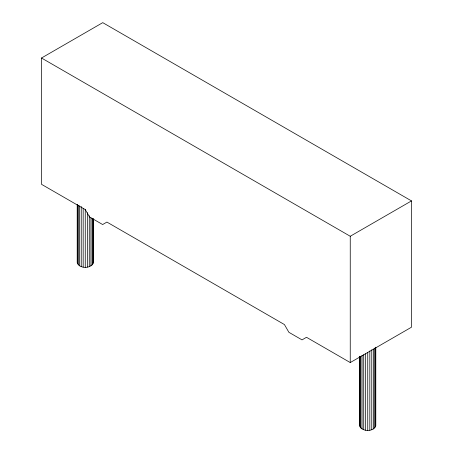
<?xml version="1.0" encoding="UTF-8"?>
<svg xmlns="http://www.w3.org/2000/svg" width="453" height="453" viewBox="0 0 453 453"><rect width="100%" height="100%" fill="white"/><g stroke="black" fill="none" stroke-linecap="round" stroke-linejoin="round"><path stroke-width="0.68" d="M77.208 204.614L77.208 262.61C79.094 268.974 91.41 268.974 93.295 262.61L93.295 218.759M359.705 356.398L359.705 425.707C361.59 432.071 373.906 432.071 375.792 425.707L375.792 347.202M41.5 58.012L102.752 22.65L411.5 200.906L411.5 327.196L350.248 362.559L306.5 337.298L302.021 339.886L288.895 332.309L284.416 324.552L106.919 222.078L102.65 224.541L89.524 216.964L85.255 209.563L41.5 184.309L41.5 58.012L350.248 236.262L411.5 200.906M375.52 347.694L375.52 426.907M374.716 348.108L374.716 428.028M373.436 349.07L373.436 428.991M371.771 349.807L371.771 429.727M369.829 350.979L369.829 430.191M367.745 352.553L367.745 430.35M365.667 353.81L365.667 430.191M363.725 354.761L363.725 429.727M362.06 355.435L362.06 428.991M360.781 356.596L360.781 428.028M359.976 356.183L359.976 426.907M350.248 236.262L350.248 362.559M93.024 218.544L93.024 263.81M92.219 218.25L92.219 264.931M90.94 217.797L90.94 265.894M89.275 215.707L89.275 266.63M87.333 212.638L87.333 267.094M85.255 209.258L85.255 267.253M83.171 208.391L83.171 267.094M81.229 206.511L81.229 266.63M79.564 205.775L79.564 265.894M78.284 205.52L78.284 264.931M77.48 204.399L77.48 263.81"/></g></svg>
